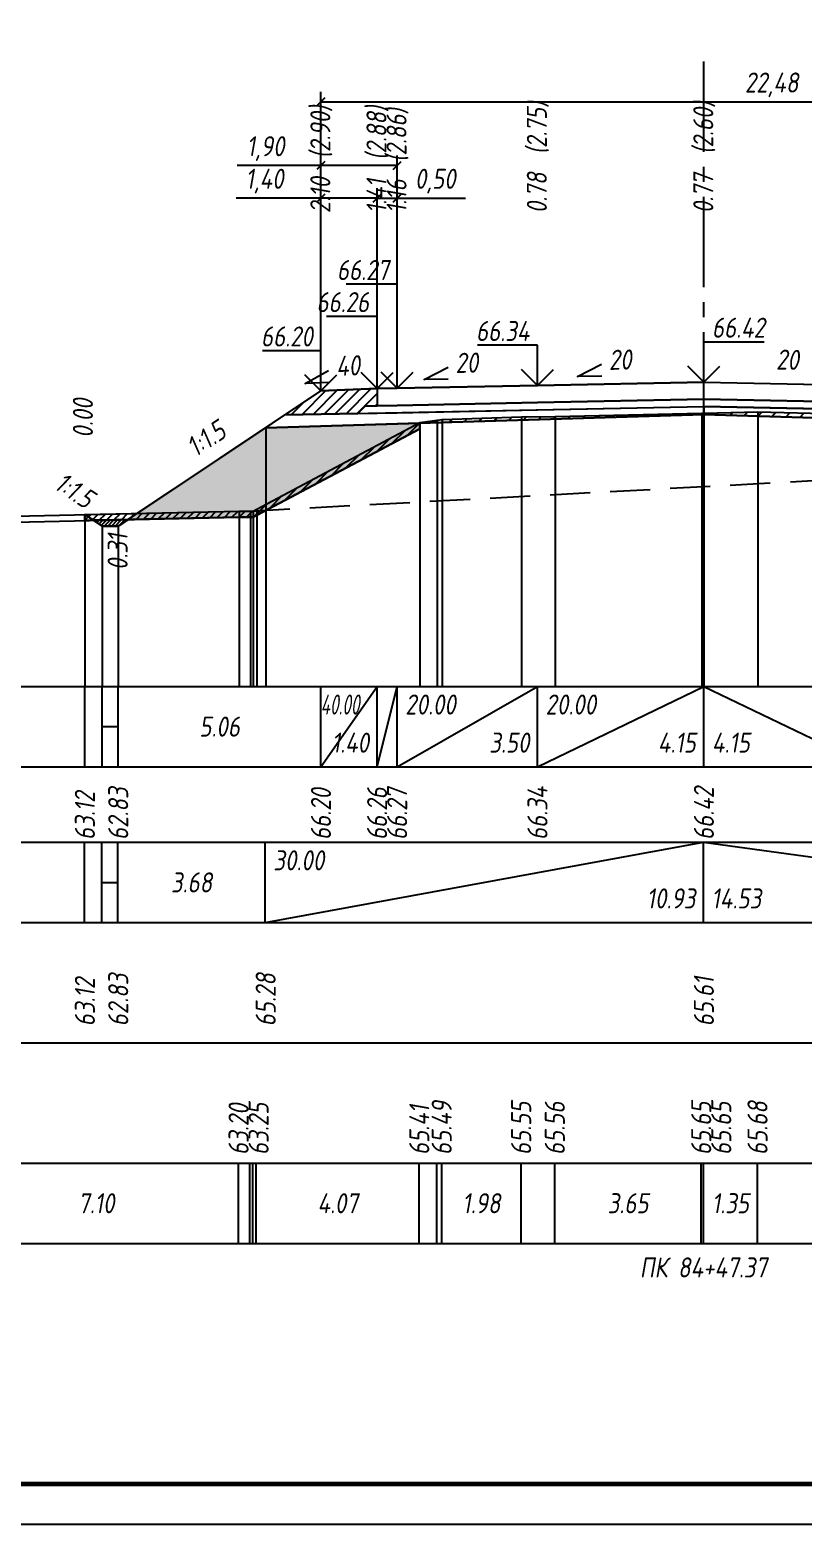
# Model space of a CAD drawing. Extents: x -717 to 1451, y -133302 to 233.
# Drawn here: x 98.1 to 194.6, y -133302.4 to -133116.1 of the extents above; entities that cross this region are included whole.
import ezdxf
from ezdxf.enums import TextEntityAlignment as Align

# ---------------------------------------------------------------- set-up
doc = ezdxf.new("R2010")
doc.units = 0
doc.linetypes.add('осевая2', pattern=[1.125, 0.75, -0.125, 0.125, -0.125])
doc.linetypes.add('штриховая', pattern=[0.75, 0.5, -0.25])
for name, color, linetype in [('Интерполированный поперечник', 2, 'Continuous'), ('Код_510', 7, 'Continuous'), ('Код_514', 1, 'Continuous'), ('Код_516', 1, 'Continuous'), ('Контур_0', 7, 'Continuous'), ('Контур_2564', 7, 'Continuous'), ('Контур_2660', 7, 'Continuous'), ('Контур_2665', 7, 'Continuous'), ('Контур_400', 7, 'Continuous'), ('Контур_508', 7, 'Continuous'), ('Контур_512', 7, 'Continuous'), ('Контур_513', 7, 'Continuous'), ('Красный поперечник', 1, 'Continuous'), ('Объём_2501', 7, 'Continuous'), ('Объём_2564', 7, 'Continuous'), ('Объём_2650', 7, 'Continuous'), ('Объём_2660', 7, 'Continuous'), ('Объём_2661', 7, 'Continuous'), ('Объём_2663', 7, 'Continuous'), ('Объём_2664', 7, 'Continuous'), ('Объём_2665', 7, 'Continuous'), ('Объём_2666', 7, 'Continuous'), ('Ось', 1, 'осевая2'), ('Откосы', 7, 'Continuous'), ('Отметки покрытия', 7, 'Continuous'), ('Подписи поперечников', 7, 'Continuous'), ('Рабочие отметки', 7, 'Continuous'), ('Рабочие отметки доп.', 7, 'Continuous'), ('Таблица', 7, 'Continuous'), ('Уклоны проезжей части', 7, 'Continuous'), ('Черный поперечник', 3, 'Continuous')]:
    doc.layers.add(name, color=color, linetype=linetype)
for name, color, linetype, true_color in [('Контур_2540', 2, 'Continuous', 0xffff00), ('Контур_2560', 2, 'Continuous', 0xffff00), ('Контур_2561', 7, 'Continuous', 0xff8040), ('Контур_2562', 3, 'Continuous', 0x00ff00), ('Контур_2563', 7, 'Continuous', 0xff8000), ('Контур_2570', 7, 'Continuous', 0x80ff00), ('Контур_2736', 4, 'Continuous', 0x00ffff), ('Контур_2737', 4, 'Continuous', 0x00ffff), ('Контур_2738', 4, 'Continuous', 0x00ffff), ('Контур_2739', 4, 'Continuous', 0x00ffff), ('Контур_2741', 4, 'Continuous', 0x00ffff), ('Контур_2742', 4, 'Continuous', 0x00ffff), ('Контур_2743', 4, 'Continuous', 0x00ffff), ('Контур_2744', 7, 'Continuous', 0xa4ffff), ('Контур_2745', 7, 'Continuous', 0xa4ffff), ('Контур_2747', 4, 'Continuous', 0x00ffff), ('Контур_2748', 4, 'Continuous', 0x00ffff), ('Контур_2749', 4, 'Continuous', 0x00ffff), ('Контур_2750', 4, 'Continuous', 0x00ffff), ('Контур_2751', 4, 'Continuous', 0x00ffff), ('Контур_2752', 4, 'Continuous', 0x00ffff), ('Контур_402', 7, 'Continuous', 0xff6464), ('Контур_703', 4, 'Continuous', 0x00ffff), ('Контур_705', 4, 'Continuous', 0x00ffff), ('Контур_707', 4, 'Continuous', 0x00ffff), ('Контур_720', 131, 'Continuous', 0xaaffff), ('Объём_2500', 7, 'Continuous', 0xc0c0c0), ('Объём_2520', 7, 'Continuous', 0x80ffff), ('Объём_2540', 2, 'Continuous', 0xffff00), ('Объём_2560', 2, 'Continuous', 0xffff00), ('Объём_2561', 7, 'Continuous', 0xff8040), ('Объём_2562', 3, 'Continuous', 0x00ff00), ('Объём_2563', 7, 'Continuous', 0xff8000), ('Объём_2570', 7, 'Continuous', 0x80ff00), ('Объём_2580', 3, 'Continuous', 0x00ff00), ('Объём_2600', 7, 'Continuous', 0x808000), ('Объём_2620', 2, 'Continuous', 0xffff00)]:
    doc.layers.add(name, color=color, linetype=linetype, true_color=true_color)
doc.styles.get("Standard").update_dxf_attribs({"font": 'txt', "height": 2.5})
doc.styles.add('М', font='romand.shx', dxfattribs={"width": 0.8, "oblique": 10, "height": 2.5})
doc.dimstyles.new('ISO-25', dxfattribs={"dimtxt": 2.5, "dimasz": 2.5, "dimexe": 1.25, "dimexo": 0.625, "dimtad": 1, "dimtxsty": 'Standard', "dimcen": 2.5, "dimadec": 0, "dimazin": 0, "dimtfac": 1, "dimtmove": 0, "dimatfit": 3, "dimfxl": 1, "dimarcsym": 0})

# ---------------------------------------------------------------- blocks, each defined once
blk = doc.blocks.new('_Oblique')
at = {"color": 0, "linetype": 'ByBlock', "lineweight": -2}
blk.add_line((-0.5, -0.5), (0.5, 0.5), dxfattribs=at)
blk = doc.blocks.new('*D4126')
at = {"color": 0, "lineweight": -2, "transparency": 16777216}
for p, q in [((134.44, -133160.58), (134.44, -133135.86)), ((141.44, -133160.3), (141.44, -133135.86)), ((134.44, -133137.11), (123.87, -133137.11)), ((141.44, -133137.11), (134.44, -133137.11))]:
    blk.add_line(p, q, dxfattribs=at)
at = {"layer": 'Defpoints', "color": 0, "transparency": 16777216}
for p in [(141.44, -133137.11), (134.44, -133161.21), (141.44, -133160.93)]:
    blk.add_point(p, dxfattribs=at)
at = {"color": 0, "lineweight": -2, "transparency": 16777216, "rotation": 180}
blk.add_blockref('_Oblique', (134.44, -133137.11), dxfattribs=at)
at = {"color": 0, "lineweight": -2, "transparency": 16777216}
blk.add_blockref('_Oblique', (141.44, -133137.11), dxfattribs=at)
at = {"color": 0, "transparency": 16777216, "insert": (127.41, -133135), "char_height": 2.5, "width": 8.75, "attachment_point": 5, "style": 'М'}
blk.add_mtext('1,40', dxfattribs=at)
blk = doc.blocks.new('*D4128')
at = {"color": 0, "lineweight": -2, "transparency": 16777216}
for p, q in [((141.44, -133160.3), (141.44, -133135.86)), ((143.94, -133160.25), (143.94, -133135.86)), ((141.44, -133137.11), (143.94, -133137.11)), ((143.94, -133137.11), (152.46, -133137.11))]:
    blk.add_line(p, q, dxfattribs=at)
at = {"layer": 'Defpoints', "color": 0, "transparency": 16777216}
for p in [(143.94, -133137.11), (141.44, -133160.93), (143.94, -133160.88)]:
    blk.add_point(p, dxfattribs=at)
at = {"color": 0, "lineweight": -2, "transparency": 16777216, "rotation": 180}
blk.add_blockref('_Oblique', (141.44, -133137.11), dxfattribs=at)
at = {"color": 0, "lineweight": -2, "transparency": 16777216}
blk.add_blockref('_Oblique', (143.94, -133137.11), dxfattribs=at)
at = {"color": 0, "transparency": 16777216, "insert": (148.7, -133135), "char_height": 2.5, "width": 9.1667, "attachment_point": 5, "style": 'М'}
blk.add_mtext('0,50', dxfattribs=at)
blk = doc.blocks.new('*D4131')
at = {"color": 0, "lineweight": -2, "transparency": 16777216}
for p, q in [((134.44, -133160.58), (134.44, -133131.81)), ((143.94, -133160.25), (143.94, -133131.81)), ((134.44, -133133.06), (124, -133133.06)), ((143.94, -133133.06), (134.44, -133133.06))]:
    blk.add_line(p, q, dxfattribs=at)
at = {"layer": 'Defpoints', "color": 0, "transparency": 16777216}
for p in [(143.94, -133133.06), (134.44, -133161.21), (143.94, -133160.88)]:
    blk.add_point(p, dxfattribs=at)
at = {"color": 0, "lineweight": -2, "transparency": 16777216, "rotation": 180}
blk.add_blockref('_Oblique', (134.44, -133133.06), dxfattribs=at)
at = {"color": 0, "lineweight": -2, "transparency": 16777216}
blk.add_blockref('_Oblique', (143.94, -133133.06), dxfattribs=at)
at = {"color": 0, "transparency": 16777216, "insert": (127.54, -133130.94), "char_height": 2.5, "width": 8.75, "attachment_point": 5, "style": 'М'}
blk.add_mtext('1,90', dxfattribs=at)
blk = doc.blocks.new('*D4132')
at = {"color": 0, "lineweight": -2, "transparency": 16777216}
for p, q in [((134.44, -133160.58), (134.44, -133123.86)), ((246.84, -133161.13), (246.84, -133123.86)), ((134.44, -133125.11), (246.84, -133125.11))]:
    blk.add_line(p, q, dxfattribs=at)
at = {"layer": 'Defpoints', "color": 0, "transparency": 16777216}
for p in [(246.84, -133125.11), (134.44, -133161.21), (246.84, -133161.76)]:
    blk.add_point(p, dxfattribs=at)
at = {"color": 0, "lineweight": -2, "transparency": 16777216, "rotation": 180}
blk.add_blockref('_Oblique', (134.44, -133125.11), dxfattribs=at)
at = {"color": 0, "lineweight": -2, "transparency": 16777216}
blk.add_blockref('_Oblique', (246.84, -133125.11), dxfattribs=at)
at = {"color": 0, "transparency": 16777216, "insert": (190.64, -133123), "char_height": 2.5, "width": 12.5, "attachment_point": 5, "style": 'М'}
blk.add_mtext('22,48', dxfattribs=at)

msp = doc.modelspace()

# ---------------------------------------------------------------- hatches: boundary and pattern name
at = {"layer": 'Объём_2563'}
h = msp.add_hatch(dxfattribs=at)
h.set_pattern_fill('ANSI31', color=256, scale=0.3)
h.paths.add_polyline_path([(141.439, -133163.017), (139.939, -133163.047), (139.02, -133163.965), (129.939, -133164.147), (134.439, -133161.147), (141.439, -133160.867)])
h.paths.add_polyline_path([(231.756, -133164.093), (230.838, -133163.175), (229.338, -133163.145), (229.338, -133162.995), (230.736, -133162.996), (230.737, -133161.996), (230.237, -133161.996), (230.237, -133161.182), (233.059, -133161.308), (233.059, -133161.93), (234.459, -133161.93), (234.459, -133161.39), (243.454, -133161.569), (243.454, -133162.136), (244.854, -133162.136), (244.854, -133161.136), (244.354, -133161.136), (244.354, -133160.636), (246.838, -133160.945), (252.173, -133164.502)])
at = {"layer": 'Объём_2570'}
h = msp.add_hatch(dxfattribs=at)
h.set_pattern_fill('ANSI31', color=256, scale=0.2)
h.paths.add_polyline_path([(146.756, -133165.862), (126.425, -133176.627), (125.985, -133176.884), (125.64, -133176.89), (124.221, -133176.881), (105, -133177.311), (105, -133176.561), (124.221, -133176.131), (125.64, -133176.14), (125.985, -133176.134), (126.425, -133175.877), (146.756, -133165.112)])
h.paths.add_polyline_path([(270.251, -133169.979), (253.268, -133169.164), (244.762, -133170.435), (239.52, -133167.178), (231.261, -133164.883), (230.417, -133164.947), (230.417, -133164.197), (231.261, -133164.133), (239.52, -133166.428), (244.762, -133169.685), (253.268, -133168.414), (270.251, -133169.229)])
at = {"layer": 'Объём_2600'}
h = msp.add_hatch(dxfattribs=at)
h.set_pattern_fill('ANSI31', color=6, scale=0.4)
h.paths.add_polyline_path([(148.946, -133164.792), (149.547, -133164.71), (159.458, -133164.393), (163.655, -133164.343), (182.189, -133163.91), (182.189, -133164.102), (146.756, -133165.165), (146.756, -133165.112)])
h.paths.add_polyline_path([(230.417, -133164.947), (231.261, -133164.883), (234.049, -133165.658), (182.189, -133164.102), (182.189, -133163.91), (188.932, -133163.76), (208.609, -133164.261), (216.098, -133164.406), (222.058, -133163.972), (225.53, -133163.687), (228.244, -133163.839), (229.899, -133163.964), (230.417, -133164.197)])
h = msp.add_hatch(dxfattribs=at)
h.set_pattern_fill('HONEY', color=5, scale=0.3)
h.paths.add_polyline_path([(125.64, -133176.89), (124.221, -133176.881), (110.373, -133177.19), (127.547, -133165.741), (146.756, -133165.165), (146.756, -133165.862), (126.425, -133176.627), (125.985, -133176.884)])
h.paths.add_polyline_path([(253.268, -133169.164), (244.762, -133170.435), (239.52, -133167.178), (234.049, -133165.658), (254.842, -133166.281), (259.624, -133169.469)])
at = {"layer": 'Объём_2620'}
h = msp.add_hatch(dxfattribs=at)
h.set_pattern_fill('ANSI31', color=2, scale=0.1)
h.paths.add_polyline_path([(259.624, -133169.469), (263.757, -133172.225), (265.757, -133172.225), (269.202, -133169.929)])
h.paths.add_polyline_path([(106.088, -133177.286), (107.159, -133178), (109.159, -133178), (110.348, -133177.207)])

# ---------------------------------------------------------------- linework, layer by layer
at = {"flags": 128}
msp.add_lwpolyline([(-30.054, -133302.421), (389.946, -133302.421), (389.946, -133005.421), (-30.054, -133005.421)], close=True, dxfattribs=at)
at = {"const_width": 0.6, "flags": 128}
msp.add_lwpolyline([(-10.054, -133297.421), (384.946, -133297.421), (384.946, -133010.421), (-10.054, -133010.421)], close=True, dxfattribs=at)
at = {"color": 2}
msp.add_lwpolyline([(106.088, -133177.286), (107.159, -133178), (109.159, -133178), (110.348, -133177.207), (106.088, -133177.286)], dxfattribs=at)
at = {"layer": 'Интерполированный поперечник', "linetype": 'штриховая', "ltscale": 10, "flags": 128}
msp.add_lwpolyline([(125.568, -133176.135), (244.759, -133169.679)], dxfattribs=at)
at = {"layer": 'Код_510'}
for p, q in [((124.166, -133267.421), (124.166, -133257.421)), ((125.586, -133267.421), (125.586, -133257.421)), ((125.931, -133267.421), (125.931, -133257.421)), ((126.371, -133267.421), (126.371, -133257.421)), ((146.701, -133267.421), (146.701, -133257.421)), ((148.892, -133267.421), (148.892, -133257.421)), ((149.493, -133267.421), (149.493, -133257.421)), ((159.404, -133267.421), (159.404, -133257.421)), ((163.601, -133267.421), (163.601, -133257.421)), ((181.859, -133267.421), (181.859, -133257.421)), ((182.134, -133267.421), (182.134, -133257.421)), ((188.878, -133267.421), (188.878, -133257.421))]:
    msp.add_line(p, q, dxfattribs=at)
at = {"layer": 'Код_514'}
for p, q in [((105, -133208), (105, -133198)), ((107.159, -133208), (107.159, -133198)), ((109.159, -133208), (109.159, -133198)), ((134.439, -133208), (134.439, -133198)), ((134.439, -133208), (141.439, -133198)), ((141.439, -133208), (141.439, -133198)), ((141.439, -133208), (143.939, -133198)), ((143.939, -133208), (143.939, -133198)), ((143.939, -133208), (161.439, -133198)), ((161.439, -133208), (161.439, -133198)), ((161.439, -133208), (182.189, -133198)), ((182.189, -133208), (182.189, -133198)), ((182.189, -133198), (202.939, -133208)), ((107.159, -133203), (109.159, -133203))]:
    msp.add_line(p, q, dxfattribs=at)
at = {"layer": 'Код_516'}
for p, q in [((104.946, -133227.421), (104.946, -133217.421)), ((107.105, -133227.421), (107.105, -133217.421)), ((109.105, -133227.421), (109.105, -133217.421)), ((127.493, -133227.421), (127.493, -133217.421)), ((127.493, -133227.421), (182.134, -133217.421)), ((182.134, -133227.421), (182.134, -133217.421)), ((182.134, -133217.421), (254.788, -133227.421)), ((107.105, -133222.421), (109.105, -133222.421))]:
    msp.add_line(p, q, dxfattribs=at)
at = {"layer": 'Контур_0', "flags": 128}
for points in [[(182.189, -133160.052), (161.439, -133160.467), (143.939, -133160.817), (143.939, -133160.817), (143.939, -133160.817), (143.939, -133160.817), (143.939, -133160.817), (141.439, -133160.867), (141.439, -133163.017), (143.939, -133162.967), (143.939, -133162.967), (143.939, -133162.967), (143.939, -133162.967), (143.939, -133162.967), (143.939, -133162.967), (161.439, -133162.617), (182.189, -133162.202), (182.189, -133160.052)], [(182.189, -133160.052), (202.939, -133160.467), (220.439, -133160.817), (220.439, -133160.817), (220.439, -133160.817), (220.439, -133160.817), (226.838, -133160.945), (226.838, -133160.945), (229.338, -133160.995), (229.338, -133163.145), (226.838, -133163.095), (226.838, -133163.095), (220.439, -133162.967), (220.439, -133162.967), (220.439, -133162.967), (220.439, -133162.967), (202.939, -133162.617), (182.189, -133162.202), (182.189, -133160.052)], [(134.439, -133161.147), (111.537, -133176.414), (111.537, -133176.414), (111.537, -133176.414), (111.537, -133176.414), (111.537, -133176.414), (111.537, -133176.414), (111.537, -133176.414), (111.537, -133176.414), (111.537, -133176.414), (111.537, -133176.414), (111.537, -133176.414), (111.537, -133176.414), (111.537, -133176.414), (111.537, -133176.414), (109.159, -133178), (107.159, -133178), (105, -133176.561), (105, -133176.561), (105, -133176.561), (105, -133176.561), (105, -133176.561), (105, -133176.561), (105, -133176.561), (105, -133176.561), (105, -133176.561), (105, -133176.561), (105, -133176.561), (105, -133176.561), (105, -133176.561)], [(134.439, -133161.147), (111.537, -133176.414), (111.537, -133176.414), (111.537, -133176.414), (111.537, -133176.414), (111.537, -133176.414), (111.537, -133176.414), (111.537, -133176.414), (111.537, -133176.414), (111.537, -133176.414), (111.537, -133176.414), (111.537, -133176.414), (111.537, -133176.414), (111.537, -133176.414), (111.537, -133176.414), (109.159, -133178)], [(134.439, -133161.147), (134.439, -133161.147)]]:
    msp.add_lwpolyline(points, dxfattribs=at)
at = {"layer": 'Контур_0', "color": 250, "flags": 128}
for points in [[(129.939, -133164.147), (139.02, -133163.965), (139.939, -133163.047), (141.439, -133163.017)], [(182.189, -133162.202), (161.439, -133162.617), (143.939, -133162.967), (143.939, -133162.967), (143.939, -133162.967), (143.939, -133162.967), (143.939, -133162.967), (143.939, -133162.967), (141.439, -133163.017), (139.939, -133163.047), (139.02, -133163.965), (141.439, -133163.917), (143.939, -133163.867), (143.939, -133163.867), (143.939, -133163.867), (143.939, -133163.867), (143.939, -133163.867), (143.939, -133163.867), (161.439, -133163.517), (182.189, -133163.102), (182.189, -133162.202)], [(182.189, -133162.202), (202.939, -133162.617), (220.439, -133162.967), (220.439, -133162.967), (220.439, -133162.967), (220.439, -133162.967), (226.838, -133163.095), (226.838, -133163.095), (229.338, -133163.145), (230.838, -133163.175), (231.756, -133164.093), (229.338, -133164.045), (226.838, -133163.995), (226.838, -133163.995), (220.439, -133163.867), (220.439, -133163.867), (220.439, -133163.867), (220.439, -133163.867), (202.939, -133163.517), (182.189, -133163.102), (182.189, -133162.202)]]:
    msp.add_lwpolyline(points, dxfattribs=at)
at = {"layer": 'Контур_2540', "flags": 128}
for points in [[(182.189, -133164.102), (127.547, -133165.741), (129.939, -133164.147), (182.189, -133163.102), (182.189, -133164.102), (182.189, -133164.102)], [(254.842, -133166.281), (182.189, -133164.102), (182.189, -133163.102), (252.173, -133164.502), (254.842, -133166.281), (254.842, -133166.281)]]:
    msp.add_lwpolyline(points, dxfattribs=at)
at = {"layer": 'Контур_2560', "flags": 128}
msp.add_lwpolyline([(134.439, -133161.147), (134.439, -133161.147), (134.439, -133161.147), (141.439, -133160.867)], dxfattribs=at)
at = {"layer": 'Контур_2561', "flags": 128}
msp.add_lwpolyline([(141.439, -133160.867), (141.439, -133160.867), (134.439, -133161.147), (134.439, -133161.147), (141.439, -133160.867)], dxfattribs=at)
at = {"layer": 'Контур_2562', "flags": 128}
msp.add_lwpolyline([(134.439, -133161.147), (134.439, -133161.147), (134.439, -133161.147), (134.439, -133161.147), (134.439, -133161.147)], dxfattribs=at)
at = {"layer": 'Контур_2563', "color": 250, "flags": 128}
msp.add_lwpolyline([(141.439, -133163.017), (139.939, -133163.047), (139.02, -133163.965), (129.939, -133164.147), (134.439, -133161.147), (141.439, -133160.867), (141.439, -133163.017), (141.439, -133163.017)], dxfattribs=at)
at = {"layer": 'Контур_2564', "flags": 128}
msp.add_lwpolyline([(134.439, -133161.147), (141.439, -133160.867)], dxfattribs=at)
at = {"layer": 'Контур_2570', "flags": 128}
msp.add_lwpolyline([(88.726, -133177.675), (124.221, -133176.881), (125.64, -133176.89), (125.985, -133176.884), (125.985, -133176.884), (126.425, -133176.627), (146.756, -133165.862), (146.756, -133165.112), (148.946, -133164.792), (149.547, -133164.71), (159.458, -133164.393), (163.655, -133164.343), (181.914, -133163.916), (182.189, -133163.91), (188.932, -133163.76), (208.609, -133164.261)], dxfattribs=at)
at = {"layer": 'Контур_2660', "flags": 128}
for points in [[(127.547, -133165.741), (182.189, -133164.102)], [(182.189, -133164.102), (254.842, -133166.281)]]:
    msp.add_lwpolyline(points, dxfattribs=at)
at = {"layer": 'Контур_2665', "flags": 128}
msp.add_lwpolyline([(134.439, -133161.147), (134.439, -133161.147)], dxfattribs=at)
at = {"layer": 'Контур_2736', "flags": 128}
for points in [[(134.439, -133161.147), (111.537, -133176.414)], [(111.537, -133176.414), (109.159, -133178)]]:
    msp.add_lwpolyline(points, dxfattribs=at)
at = {"layer": 'Контур_2737', "flags": 128}
msp.add_lwpolyline([(111.537, -133176.414), (111.537, -133176.414)], dxfattribs=at)
at = {"layer": 'Контур_2738', "flags": 128}
msp.add_lwpolyline([(111.537, -133176.414), (111.537, -133176.414)], dxfattribs=at)
at = {"layer": 'Контур_2739', "flags": 128}
msp.add_lwpolyline([(111.537, -133176.414), (111.537, -133176.414)], dxfattribs=at)
at = {"layer": 'Контур_2741', "flags": 128}
msp.add_lwpolyline([(105, -133176.561), (105, -133176.561)], dxfattribs=at)
at = {"layer": 'Контур_2742', "flags": 128}
msp.add_lwpolyline([(105, -133176.561), (105, -133176.561)], dxfattribs=at)
at = {"layer": 'Контур_2743', "flags": 128}
msp.add_lwpolyline([(105, -133176.561), (105, -133176.561)], dxfattribs=at)
at = {"layer": 'Контур_2744', "flags": 128}
msp.add_lwpolyline([(105, -133176.561), (105, -133176.561)], dxfattribs=at)
msp.add_lwpolyline([(105, -133176.561), (105, -133176.561)], dxfattribs=at)
msp.add_lwpolyline([(105, -133176.561), (105, -133176.561)], dxfattribs=at)
msp.add_lwpolyline([(105, -133176.561), (105, -133176.561)], dxfattribs=at)
msp.add_lwpolyline([(105, -133176.561), (105, -133176.561)], dxfattribs=at)
msp.add_lwpolyline([(105, -133176.561), (105, -133176.561)], dxfattribs=at)
at = {"layer": 'Контур_2745', "flags": 128}
msp.add_lwpolyline([(111.537, -133176.414), (111.537, -133176.414)], dxfattribs=at)
msp.add_lwpolyline([(111.537, -133176.414), (111.537, -133176.414)], dxfattribs=at)
msp.add_lwpolyline([(111.537, -133176.414), (111.537, -133176.414)], dxfattribs=at)
msp.add_lwpolyline([(111.537, -133176.414), (111.537, -133176.414)], dxfattribs=at)
msp.add_lwpolyline([(111.537, -133176.414), (111.537, -133176.414)], dxfattribs=at)
msp.add_lwpolyline([(111.537, -133176.414), (111.537, -133176.414)], dxfattribs=at)
at = {"layer": 'Контур_2747', "flags": 128}
msp.add_lwpolyline([(111.537, -133176.414), (111.537, -133176.414)], dxfattribs=at)
at = {"layer": 'Контур_2748', "flags": 128}
msp.add_lwpolyline([(111.537, -133176.414), (111.537, -133176.414)], dxfattribs=at)
at = {"layer": 'Контур_2749', "flags": 128}
msp.add_lwpolyline([(111.537, -133176.414), (111.537, -133176.414)], dxfattribs=at)
at = {"layer": 'Контур_2750', "flags": 128}
msp.add_lwpolyline([(105, -133176.561), (105, -133176.561)], dxfattribs=at)
at = {"layer": 'Контур_2751', "flags": 128}
msp.add_lwpolyline([(105, -133176.561), (105, -133176.561)], dxfattribs=at)
at = {"layer": 'Контур_2752', "flags": 128}
msp.add_lwpolyline([(105, -133176.561), (105, -133176.561)], dxfattribs=at)
at = {"layer": 'Контур_400', "flags": 128}
for points in [[(141.439, -133160.867), (143.939, -133160.817), (143.939, -133160.817), (143.939, -133160.817), (143.939, -133160.817), (143.939, -133160.817), (143.939, -133160.817), (161.439, -133160.467), (182.189, -133160.052)], [(182.189, -133160.052), (202.939, -133160.467), (220.439, -133160.817), (220.439, -133160.817), (220.439, -133160.817), (220.439, -133160.817), (226.838, -133160.945), (226.838, -133160.945), (229.338, -133160.995)]]:
    msp.add_lwpolyline(points, dxfattribs=at)
at = {"layer": 'Контур_402', "flags": 128}
msp.add_lwpolyline([(127.547, -133165.741), (182.189, -133164.102), (254.842, -133166.281)], dxfattribs=at)
at = {"layer": 'Контур_508', "flags": 128}
msp.add_lwpolyline([(105, -133176.561), (107.159, -133178), (109.159, -133178), (127.547, -133165.741), (182.189, -133164.102), (254.842, -133166.281), (263.757, -133172.225), (265.757, -133172.225), (270.251, -133169.229)], dxfattribs=at)
at = {"layer": 'Контур_512', "flags": 128}
msp.add_lwpolyline([(105, -133176.561), (107.159, -133178), (109.159, -133178), (127.547, -133165.741), (182.189, -133164.102), (254.842, -133166.281), (263.757, -133172.225), (265.757, -133172.225), (270.251, -133169.229)], dxfattribs=at)
at = {"layer": 'Контур_513', "flags": 128}
msp.add_lwpolyline([(105, -133176.561), (107.159, -133178), (109.159, -133178), (127.547, -133165.741), (182.189, -133164.102), (254.842, -133166.281), (263.757, -133172.225), (265.757, -133172.225), (270.251, -133169.229)], dxfattribs=at)
at = {"layer": 'Контур_703', "flags": 128}
msp.add_lwpolyline([(134.439, -133161.147), (111.537, -133176.414)], dxfattribs=at)
at = {"layer": 'Контур_705', "flags": 128}
msp.add_lwpolyline([(111.537, -133176.414), (111.537, -133176.414)], dxfattribs=at)
at = {"layer": 'Контур_707', "flags": 128}
msp.add_lwpolyline([(107.159, -133178), (105, -133176.561)], dxfattribs=at)
at = {"layer": 'Контур_720', "flags": 128}
msp.add_lwpolyline([(109.159, -133178), (107.159, -133178)], dxfattribs=at)
at = {"layer": 'Красный поперечник'}
for p, q in [((161.439, -133160.467), (182.189, -133160.052)), ((182.189, -133160.052), (202.939, -133160.467)), ((109.159, -133178), (134.439, -133161.147)), ((134.439, -133161.147), (141.439, -133160.867)), ((141.439, -133160.867), (143.939, -133160.817)), ((143.939, -133160.817), (161.439, -133160.467)), ((182.189, -133164.102), (182.189, -133198)), ((127.547, -133165.741), (127.547, -133198)), ((105, -133176.561), (105, -133198)), ((105, -133176.561), (107.159, -133178)), ((107.159, -133178), (107.159, -133198)), ((107.159, -133178), (109.159, -133178)), ((109.159, -133178), (109.159, -133198))]:
    msp.add_line(p, q, dxfattribs=at)
at = {"layer": 'Объём_2500', "flags": 128}
for points in [[(182.189, -133160.052), (161.439, -133160.467), (143.939, -133160.817), (143.939, -133160.817), (143.939, -133160.817), (143.939, -133160.817), (143.939, -133160.817), (141.439, -133160.867), (141.439, -133163.017), (143.939, -133162.967), (143.939, -133162.967), (143.939, -133162.967), (143.939, -133162.967), (143.939, -133162.967), (143.939, -133162.967), (161.439, -133162.617), (182.189, -133162.202), (182.189, -133160.052)], [(182.189, -133160.052), (202.939, -133160.467), (220.439, -133160.817), (220.439, -133160.817), (220.439, -133160.817), (220.439, -133160.817), (226.838, -133160.945), (226.838, -133160.945), (229.338, -133160.995), (229.338, -133163.145), (226.838, -133163.095), (226.838, -133163.095), (220.439, -133162.967), (220.439, -133162.967), (220.439, -133162.967), (220.439, -133162.967), (202.939, -133162.617), (182.189, -133162.202), (182.189, -133160.052)]]:
    msp.add_lwpolyline(points, dxfattribs=at)
at = {"layer": 'Объём_2501', "flags": 128}
for points in [[(141.439, -133160.867), (143.939, -133160.817), (143.939, -133160.817), (143.939, -133160.817), (143.939, -133160.817), (143.939, -133160.817), (143.939, -133160.817), (161.439, -133160.467), (182.189, -133160.052)], [(182.189, -133160.052), (202.939, -133160.467), (220.439, -133160.817), (220.439, -133160.817), (220.439, -133160.817), (220.439, -133160.817), (226.838, -133160.945), (226.838, -133160.945), (229.338, -133160.995)]]:
    msp.add_lwpolyline(points, dxfattribs=at)
at = {"layer": 'Объём_2520', "color": 250, "flags": 128}
for points in [[(182.189, -133162.202), (161.439, -133162.617), (143.939, -133162.967), (143.939, -133162.967), (143.939, -133162.967), (143.939, -133162.967), (143.939, -133162.967), (143.939, -133162.967), (141.439, -133163.017), (139.939, -133163.047), (139.02, -133163.965), (141.439, -133163.917), (143.939, -133163.867), (143.939, -133163.867), (143.939, -133163.867), (143.939, -133163.867), (143.939, -133163.867), (143.939, -133163.867), (161.439, -133163.517), (182.189, -133163.102), (182.189, -133162.202)], [(182.189, -133162.202), (202.939, -133162.617), (220.439, -133162.967), (220.439, -133162.967), (220.439, -133162.967), (220.439, -133162.967), (226.838, -133163.095), (226.838, -133163.095), (229.338, -133163.145), (230.838, -133163.175), (231.756, -133164.093), (229.338, -133164.045), (226.838, -133163.995), (226.838, -133163.995), (220.439, -133163.867), (220.439, -133163.867), (220.439, -133163.867), (220.439, -133163.867), (202.939, -133163.517), (182.189, -133163.102), (182.189, -133162.202)]]:
    msp.add_lwpolyline(points, dxfattribs=at)
at = {"layer": 'Объём_2540', "flags": 128}
for points in [[(182.189, -133164.102), (127.547, -133165.741), (129.939, -133164.147), (182.189, -133163.102), (182.189, -133164.102), (182.189, -133164.102)], [(254.842, -133166.281), (182.189, -133164.102), (182.189, -133163.102), (252.173, -133164.502), (254.842, -133166.281), (254.842, -133166.281)]]:
    msp.add_lwpolyline(points, dxfattribs=at)
at = {"layer": 'Объём_2560', "flags": 128}
msp.add_lwpolyline([(134.439, -133161.147), (134.439, -133161.147), (134.439, -133161.147), (141.439, -133160.867)], dxfattribs=at)
at = {"layer": 'Объём_2561', "flags": 128}
msp.add_lwpolyline([(141.439, -133160.867), (141.439, -133160.867), (134.439, -133161.147), (134.439, -133161.147), (141.439, -133160.867)], dxfattribs=at)
at = {"layer": 'Объём_2562', "flags": 128}
msp.add_lwpolyline([(134.439, -133161.147), (134.439, -133161.147), (134.439, -133161.147), (134.439, -133161.147), (134.439, -133161.147)], dxfattribs=at)
at = {"layer": 'Объём_2563', "color": 250, "flags": 128}
msp.add_lwpolyline([(141.439, -133163.017), (139.939, -133163.047), (139.02, -133163.965), (129.939, -133164.147), (134.439, -133161.147), (141.439, -133160.867), (141.439, -133163.017), (141.439, -133163.017)], dxfattribs=at)
at = {"layer": 'Объём_2564', "flags": 128}
msp.add_lwpolyline([(134.439, -133161.147), (141.439, -133160.867)], dxfattribs=at)
at = {"layer": 'Объём_2570', "flags": 128}
msp.add_lwpolyline([(146.756, -133165.862), (126.425, -133176.627), (125.985, -133176.884), (125.64, -133176.89), (124.221, -133176.881), (105, -133177.311), (105, -133176.561), (124.221, -133176.131), (125.64, -133176.14), (125.985, -133176.134), (126.425, -133175.877), (146.756, -133165.112), (146.756, -133165.862), (146.756, -133165.862)], dxfattribs=at)
at = {"layer": 'Объём_2580', "flags": 128}
msp.add_lwpolyline([(134.439, -133161.147), (134.439, -133161.147)], dxfattribs=at)
at = {"layer": 'Объём_2600', "color": 5, "flags": 128}
msp.add_lwpolyline([(125.64, -133176.89), (124.221, -133176.881), (110.373, -133177.19), (127.547, -133165.741), (146.756, -133165.165), (146.756, -133165.862), (126.425, -133176.627), (125.985, -133176.884), (125.64, -133176.89), (125.64, -133176.89)], dxfattribs=at)
at = {"layer": 'Объём_2600', "flags": 128}
msp.add_lwpolyline([(105, -133177.311), (105, -133176.561), (106.088, -133177.286), (105, -133177.311), (105, -133177.311)], dxfattribs=at)
at = {"layer": 'Объём_2620', "flags": 128}
msp.add_lwpolyline([(106.088, -133177.286), (110.373, -133177.19), (109.159, -133178), (107.159, -133178), (106.088, -133177.286), (106.088, -133177.286)], dxfattribs=at)
at = {"layer": 'Объём_2650', "color": 6, "flags": 128}
for points in [[(230.417, -133164.947), (231.261, -133164.883), (234.049, -133165.658), (182.189, -133164.102), (182.189, -133163.91), (188.932, -133163.76), (208.609, -133164.261), (216.098, -133164.406), (222.058, -133163.972), (225.53, -133163.687), (228.244, -133163.839), (229.899, -133163.964), (230.417, -133164.197), (230.417, -133164.947), (230.417, -133164.947)], [(148.946, -133164.792), (149.547, -133164.71), (159.458, -133164.393), (163.655, -133164.343), (182.189, -133163.91), (182.189, -133164.102), (146.756, -133165.165), (146.756, -133165.112), (148.946, -133164.792), (148.946, -133164.792)]]:
    msp.add_lwpolyline(points, dxfattribs=at)
at = {"layer": 'Объём_2660', "flags": 128}
for points in [[(127.547, -133165.741), (182.189, -133164.102)], [(182.189, -133164.102), (254.842, -133166.281)]]:
    msp.add_lwpolyline(points, dxfattribs=at)
at = {"layer": 'Объём_2661', "flags": 128}
msp.add_lwpolyline([(134.439, -133161.147), (111.537, -133176.414)], dxfattribs=at)
at = {"layer": 'Объём_2663', "flags": 128}
for points in [[(107.159, -133178), (105, -133176.561)], [(111.537, -133176.414), (109.159, -133178)]]:
    msp.add_lwpolyline(points, dxfattribs=at)
at = {"layer": 'Объём_2664', "flags": 128}
msp.add_lwpolyline([(109.159, -133178), (107.159, -133178)], dxfattribs=at)
at = {"layer": 'Объём_2665', "flags": 128}
msp.add_lwpolyline([(134.439, -133161.147), (134.439, -133161.147)], dxfattribs=at)
at = {"layer": 'Объём_2666', "flags": 128}
msp.add_lwpolyline([(134.439, -133161.147), (111.537, -133176.414)], dxfattribs=at)
at = {"layer": 'Ось', "ltscale": 15}
msp.add_line((182.189, -133181.971), (182.189, -133119.023), dxfattribs=at)
at = {"layer": 'Откосы', "color": 1, "flags": 128}
for points in [[(150.319, -133159.689), (147.32, -133159.749), (150.289, -133158.189)], [(169.444, -133159.307), (166.445, -133159.367), (169.414, -133157.807)], [(135.451, -133160.106), (132.453, -133160.226), (135.391, -133158.607)]]:
    msp.add_lwpolyline(points, dxfattribs=at)
at = {"layer": 'Отметки покрытия', "color": 1}
for p, q in [((143.939, -133147.867), (137.589, -133147.867)), ((143.939, -133160.817), (143.939, -133147.867)), ((141.439, -133151.867), (135.139, -133151.867)), ((141.439, -133160.867), (141.439, -133151.867)), ((134.439, -133156.147), (127.139, -133156.147)), ((134.439, -133161.147), (134.439, -133156.147)), ((161.439, -133155.467), (153.939, -133155.467)), ((161.439, -133160.467), (161.439, -133155.467)), ((182.189, -133160.052), (182.189, -133155.052)), ((182.189, -133155.052), (189.689, -133155.052)), ((182.189, -133160.052), (180.189, -133158.052)), ((182.189, -133160.052), (184.189, -133158.052)), ((134.439, -133161.147), (132.439, -133159.147)), ((134.439, -133161.147), (136.439, -133159.147)), ((141.439, -133160.867), (139.439, -133158.867)), ((141.439, -133160.867), (143.439, -133158.867)), ((143.939, -133160.817), (141.939, -133158.817)), ((143.939, -133160.817), (145.939, -133158.817)), ((161.439, -133160.467), (159.439, -133158.467)), ((161.439, -133160.467), (163.439, -133158.467))]:
    msp.add_line(p, q, dxfattribs=at)
at = {"layer": 'Таблица'}
for p, q in [((80, -133198), (295.251, -133198)), ((80, -133208), (295.251, -133208)), ((80, -133217.421), (295.251, -133217.421)), ((79.946, -133227.421), (295.197, -133227.421)), ((79.946, -133242.421), (295.197, -133242.421)), ((79.946, -133257.421), (295.197, -133257.421)), ((79.946, -133267.421), (295.197, -133267.421))]:
    msp.add_line(p, q, dxfattribs=at)
at = {"layer": 'Уклоны проезжей части', "color": 1, "flags": 128}
for points in [[(150.319, -133159.689), (147.32, -133159.749), (150.289, -133158.189)], [(169.444, -133159.307), (166.445, -133159.367), (169.414, -133157.807)], [(135.451, -133160.106), (132.453, -133160.226), (135.391, -133158.607)]]:
    msp.add_lwpolyline(points, dxfattribs=at)
at = {"layer": 'Черный поперечник', "color": 7}
for p, q in [((188.932, -133163.76), (188.932, -133198)), ((146.756, -133165.112), (146.756, -133198)), ((148.946, -133164.792), (148.946, -133198)), ((149.547, -133164.71), (149.547, -133198)), ((159.458, -133164.393), (159.458, -133198)), ((163.655, -133164.343), (163.655, -133198)), ((181.914, -133163.916), (181.914, -133198)), ((182.189, -133163.91), (182.189, -133198)), ((124.221, -133176.131), (124.221, -133198)), ((125.64, -133176.14), (125.64, -133198)), ((125.985, -133176.134), (125.985, -133198)), ((126.425, -133175.877), (126.425, -133198))]:
    msp.add_line(p, q, dxfattribs=at)
at = {"layer": 'Черный поперечник', "flags": 128}
msp.add_lwpolyline([(88.726, -133176.925), (124.221, -133176.131), (125.64, -133176.14), (125.985, -133176.134), (126.425, -133175.877), (146.756, -133165.112), (148.946, -133164.792), (149.547, -133164.71), (159.458, -133164.393), (163.655, -133164.343), (181.914, -133163.916), (182.189, -133163.91), (188.932, -133163.76), (208.609, -133164.261)], dxfattribs=at)

# ---------------------------------------------------------------- texts
at = {"layer": 'Код_510', "style": 'М', "oblique": 10, "width": 0.8}
for s, p in [('65.49', (149.493, -133256.421)), ('65.55', (159.404, -133256.421)), ('65.65', (181.859, -133256.421)), ('65.65', (184.359, -133256.421)), ('63.20', (124.166, -133256.421)), ('63.25', (126.666, -133256.421)), ('65.41', (146.701, -133256.421)), ('65.56', (163.601, -133256.421)), ('65.68', (188.878, -133256.421))]:
    msp.add_text(s, height=2.5, rotation=90, dxfattribs=at).set_placement(p, align=Align.MIDDLE_LEFT)
for s, p in [('7.10', (106.419, -133262.421)), ('4.07', (136.536, -133262.421)), ('1.98', (154.448, -133262.421)), ('3.65', (172.73, -133262.421)), ('1.35', (185.506, -133262.421))]:
    msp.add_text(s, height=2.5, dxfattribs=at).set_placement(p, align=Align.MIDDLE_CENTER)
at = {"layer": 'Код_514', "style": 'М', "oblique": 10}
for s, width, p in [('40.00', 0.6, (134.388, -133199)), ('20.00', 0.8, (144.939, -133199)), ('20.00', 0.8, (162.439, -133199))]:
    msp.add_text(s, height=2.5, dxfattribs=dict(at, width=width)).set_placement(p, align=Align.TOP_LEFT)
at = {"layer": 'Код_514', "style": 'М', "oblique": 10, "width": 0.8}
msp.add_text('5.06', height=2.5, dxfattribs=at).set_placement((121.799, -133203), align=Align.MIDDLE_CENTER)
for s, p in [('1.40', (140.439, -133207)), ('3.50', (160.439, -133207)), ('4.15', (181.189, -133207))]:
    msp.add_text(s, height=2.5, dxfattribs=at).set_placement(p, align=Align.BOTTOM_RIGHT)
msp.add_text('4.15', height=2.5, dxfattribs=at).set_placement((183.189, -133207), align=Align.BOTTOM_LEFT)
for s, p in [('62.83', (109.159, -133217.146)), ('66.27', (143.939, -133217.146)), ('66.42', (182.189, -133217.146)), ('63.12', (105, -133217.146)), ('66.20', (134.439, -133217.146)), ('66.26', (141.439, -133217.146)), ('66.34', (161.439, -133217.146))]:
    msp.add_text(s, height=2.5, rotation=90, dxfattribs=at).set_placement(p, align=Align.MIDDLE_LEFT)
at = {"layer": 'Код_516', "style": 'М', "oblique": 10, "width": 0.8}
msp.add_text('30.00', height=2.5, dxfattribs=at).set_placement((128.493, -133218.421), align=Align.TOP_LEFT)
msp.add_text('3.68', height=2.5, dxfattribs=at).set_placement((118.299, -133222.421), align=Align.MIDDLE_CENTER)
msp.add_text('10.93', height=2.5, dxfattribs=at).set_placement((181.134, -133226.421), align=Align.BOTTOM_RIGHT)
msp.add_text('14.53', height=2.5, dxfattribs=at).set_placement((183.134, -133226.421), align=Align.BOTTOM_LEFT)
for s, p in [('63.12', (105, -133240.371)), ('62.83', (109.159, -133240.371)), ('65.28', (127.547, -133240.371)), ('65.61', (182.189, -133240.371))]:
    msp.add_text(s, height=2.5, rotation=90, dxfattribs=at).set_placement(p, align=Align.MIDDLE_LEFT)
at = {"layer": 'Откосы', "color": 1, "style": 'М', "oblique": 10, "width": 0.8}
for s, rotation, p in [('20', 1.14576, (152.669, -133159.642)), ('20', 1.14576, (171.794, -133159.26)), ('20', 358.85423, (192.584, -133159.26)), ('40', 2.29061, (137.899, -133160.008)), ('1:1.5', 33.69007, (121.244, -133168.741)), ('1:1.5', 326.30994, (102.627, -133175.232))]:
    msp.add_text(s, height=2.5, rotation=rotation, dxfattribs=at).set_placement(p, align=Align.BOTTOM_CENTER)
at = {"layer": 'Отметки покрытия', "color": 1, "style": 'М', "oblique": 10, "width": 0.8}
for s, p in [('66.27', (142.939, -133148.086)), ('66.26', (140.439, -133152.086)), ('66.34', (160.439, -133155.686)), ('66.20', (133.439, -133156.366))]:
    msp.add_text(s, height=2.5, dxfattribs=at).set_placement(p, align=Align.BOTTOM_RIGHT)
msp.add_text('66.42', height=2.5, dxfattribs=at).set_placement((183.189, -133155.271), align=Align.BOTTOM_LEFT)
at = {"layer": 'Подписи поперечников', "style": 'М', "oblique": 10, "width": 0.8}
msp.add_text('ПК 84+47.37', height=2.5, dxfattribs=at).set_placement((182.134, -133272.421), align=Align.BOTTOM_CENTER)
at = {"layer": 'Рабочие отметки', "color": 1, "style": 'М', "oblique": 10, "width": 0.8}
for s, p in [('0.78', (161.361, -133138.995)), ('0.77', (182.111, -133138.995)), ('2.10', (134.361, -133138.995)), ('1.41', (141.361, -133138.995)), ('1.16', (143.861, -133138.995)), ('0.00', (104.751, -133166.992))]:
    msp.add_text(s, height=2.5, rotation=90, dxfattribs=at).set_placement(p, align=Align.MIDDLE_LEFT)
msp.add_text('0.31', height=2.5, rotation=90, dxfattribs=at).set_placement((109.081, -133178.931), align=Align.MIDDLE_RIGHT)
at = {"layer": 'Рабочие отметки доп.', "color": 1, "style": 'М', "oblique": 10, "width": 0.8}
for s, p in [('(2.90)', (134.361, -133132.145)), ('(2.88)', (141.361, -133132.345)), ('(2.86)', (143.861, -133132.595)), ('(2.75)', (161.361, -133131.645)), ('(2.60)', (182.111, -133131.595))]:
    msp.add_text(s, height=2.5, rotation=90, dxfattribs=at).set_placement(p, align=Align.MIDDLE_LEFT)
at = {"layer": 'Уклоны проезжей части', "color": 1, "style": 'М', "oblique": 10, "width": 0.8}
for s, rotation, p in [('20', 1.14576, (152.669, -133159.642)), ('20', 1.14576, (171.794, -133159.26)), ('20', 358.85423, (192.584, -133159.26)), ('40', 2.29061, (137.899, -133160.008)), ('1:1.5', 33.69007, (121.244, -133168.741)), ('1:1.5', 326.30994, (102.627, -133175.232))]:
    msp.add_text(s, height=2.5, rotation=rotation, dxfattribs=at).set_placement(p, align=Align.BOTTOM_CENTER)

# ---------------------------------------------------------------- dimensions: what is measured, and where the dimension line sits
at = {"color": 5}
for base, p1, p2, picture, middle in [((246.838, -133125.114), (134.439, -133161.209), (246.838, -133161.757), '*D4132', (190.638, -133123.001)), ((143.939, -133137.114), (141.439, -133160.929), (143.939, -133160.879), '*D4128', (148.7, -133135.001))]:
    dim = msp.add_linear_dim(base=base, p1=p1, p2=p2, angle=180, dimstyle='ISO-25', override={"dimasz": 1, "dimlfac": 0.2, "dimzin": 0, "dimtxsty": 'М', "dimblk1": 'Oblique', "dimblk2": 'Oblique', "dimsah": 1}, dxfattribs=at)
    dim.commit()
    dim.dimension.update_dxf_attribs({"geometry": picture, "text_midpoint": middle})
for base, p2, picture, middle in [((143.939, -133133.058), (143.939, -133160.879), '*D4131', (127.539, -133133.058)), ((141.439, -133137.114), (141.439, -133160.929), '*D4126', (127.406, -133137.114))]:
    dim = msp.add_linear_dim(base=base, p1=(134.439, -133161.209), p2=p2, angle=180, dimstyle='ISO-25', override={"dimasz": 1, "dimlfac": 0.2, "dimzin": 0, "dimtxsty": 'М', "dimblk1": 'Oblique', "dimblk2": 'Oblique', "dimsah": 1}, dxfattribs=at)
    dim.commit()
    dim.dimension.update_dxf_attribs({"geometry": picture, "text_midpoint": middle, "dimtype": 160})

doc.saveas('drawing.dxf')
